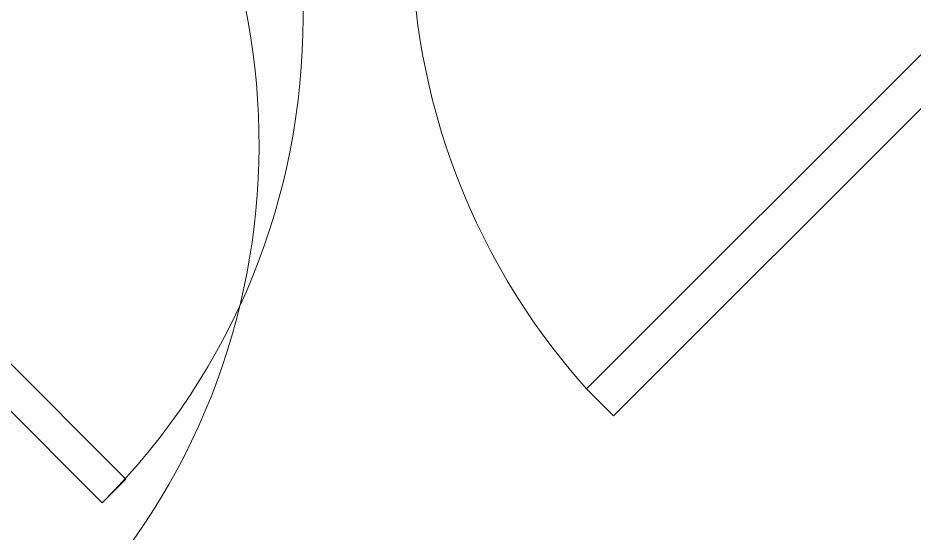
# Model space of a CAD drawing. Header units: inches. Extents: x -4110 to -1807, y 9775 to 11251.
# Drawn here: x -2461.29 to -2414.26, y 10340.59 to 10367.64 of the extents above; entities that cross this region are included whole.
import ezdxf

# ---------------------------------------------------------------- set-up
doc = ezdxf.new("R2010")
doc.units = ezdxf.units.IN
doc.header["$MEASUREMENT"] = 0
for name, color, linetype, lineweight in [('0-1', 7, 'Continuous', 5), ('0-2', 10, 'Continuous', 18), ('A-DOOR', 31, 'Continuous', 18), ('A-DOOR-3', 7, 'Continuous', 9), ('A-DOOR-4', 50, 'Continuous', 30), ('A-DOOR-6', 31, 'Continuous', 30), ('A-DOOR-7', 31, 'Continuous', 9)]:
    doc.layers.add(name, color=color, linetype=linetype, lineweight=lineweight)

# ---------------------------------------------------------------- blocks, each defined once
blk = doc.blocks.new('SWING - SINGLE - FLUSH - SWING - FLUSH - 3-0 x 6-8 - PASSAGE-3983852-ENLARGED RCP - 2ND FLOOR PLAN - WEST')
at = {"layer": 'A-DOOR-3'}
blk.add_arc((18, -2.375), 36.067, 180, 266.8211, dxfattribs=at)
blk = doc.blocks.new('SWING - SINGLE - FLUSH - SWING - FLUSH - 3-0 x 6-8 - PASSAGE-3983850-ENLARGED RCP - 2ND FLOOR PLAN - WEST')
at = {"layer": 'A-DOOR-3'}
blk.add_arc((18, -2.375), 36.067, 180, 266.8211, dxfattribs=at)
at = {"layer": 'A-DOOR-4'}
for p, q in [((16, -2.375), (16, -38.386)), ((18, -2.375), (18, -38.386)), ((18, -38.386), (16, -38.386))]:
    blk.add_line(p, q, dxfattribs=at)
blk = doc.blocks.new('CTR - 1st Phase - Unit Layouts_rvt-1-ENLARGED RCP - 2ND FLOOR PLAN - WEST')
at = {"layer": '0-2'}
for name, p, rotation in [('SWING - SINGLE - FLUSH - SWING - FLUSH - 3-0 x 6-8 - PASSAGE-3983850-ENLARGED RCP - 2ND FLOOR PLAN - WEST', (-2415.619, 10386.623), 314.9999999999333), ('SWING - SINGLE - FLUSH - SWING - FLUSH - 3-0 x 6-8 - PASSAGE-3983852-ENLARGED RCP - 2ND FLOOR PLAN - WEST', (-2473.652, 10346.617), 134.9999999999737)]:
    blk.add_blockref(name, p, dxfattribs=dict(at, rotation=rotation))
blk = doc.blocks.new('HOLLOW METAL - UNIT DOOR-2191978-ENLARGED RCP - 2ND FLOOR PLAN - WEST')
at = {"layer": 'A-DOOR-6'}
for p, q in [((18, 39.875), (16.25, 39.875)), ((16.25, 39.875), (16.25, 3.875)), ((18, 3.875), (18, 39.875))]:
    blk.add_line(p, q, dxfattribs=at)
at = {"layer": 'A-DOOR-7'}
blk.add_arc((18, 3.875), 36, 90, 180, dxfattribs=at)

msp = doc.modelspace()

# ---------------------------------------------------------------- block references
at = {"layer": '0-1'}
msp.add_blockref('CTR - 1st Phase - Unit Layouts_rvt-1-ENLARGED RCP - 2ND FLOOR PLAN - WEST', (0, 0), dxfattribs=at)
at = {"layer": 'A-DOOR', "rotation": 224.9999999999973}
msp.add_blockref('HOLLOW METAL - UNIT DOOR-2191978-ENLARGED RCP - 2ND FLOOR PLAN - WEST', (-2472.339, 10383.109), dxfattribs=at)

doc.saveas('drawing.dxf')
